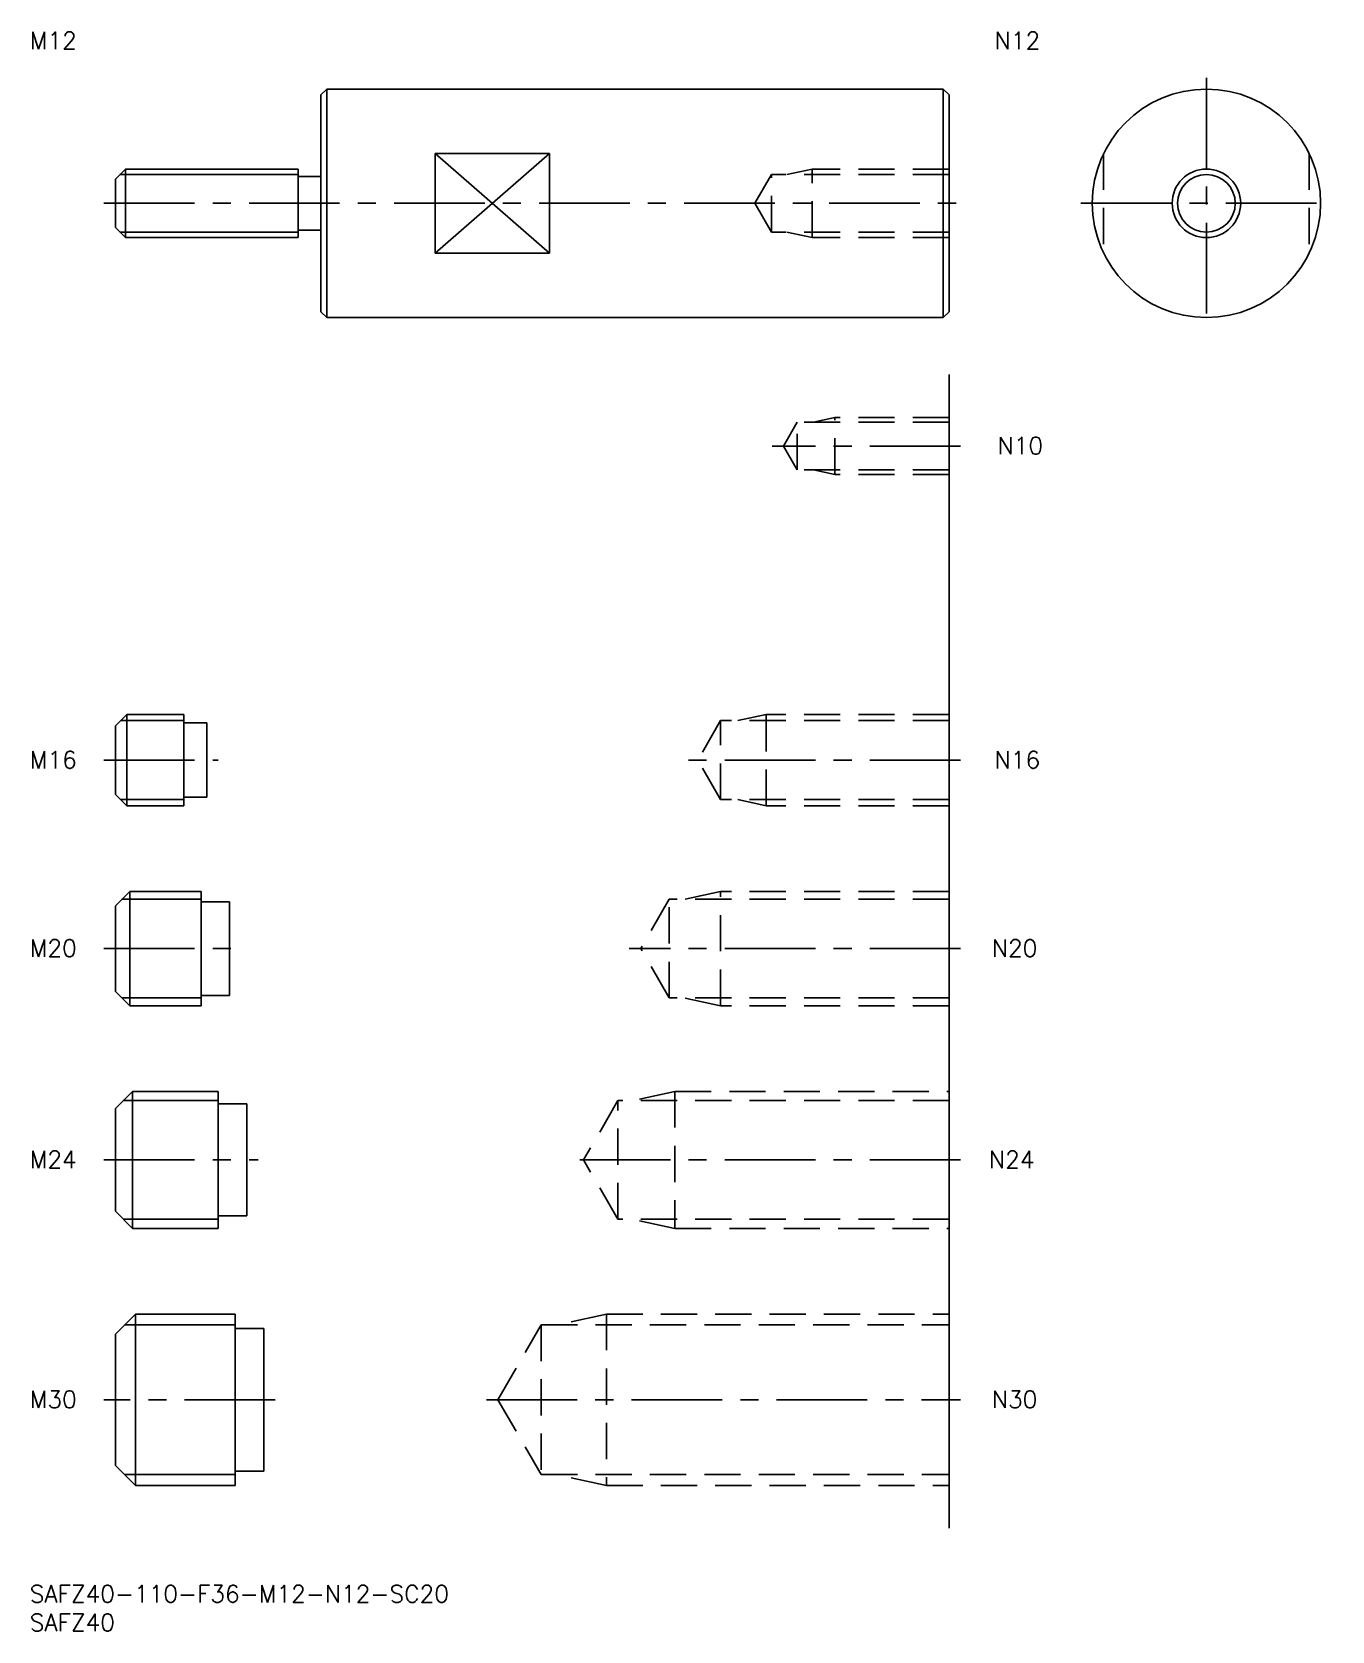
# Model space of a CAD drawing. Extents: x 0 to 228, y -8 to 272.
import ezdxf

# ---------------------------------------------------------------- set-up
doc = ezdxf.new("R2010")
doc.units = 0
doc.header["$LTSCALE"] = 0.5
doc.linetypes.add('CENTER', pattern=[50.8, 31.75, -6.35, 6.35, -6.35])
doc.linetypes.add('DASHED', pattern=[19.05, 12.7, -6.35])
for name, color, linetype in [('MSM_CENTER', 1, 'CENTER'), ('MSM_CONTINUOUS', 7, 'CONTINUOUS'), ('MSM_DASHED', 4, 'DASHED'), ('MSM_NARROW', 5, 'CONTINUOUS'), ('MSM_PART_NUMBER', 7, 'CONTINUOUS')]:
    doc.layers.add(name, color=color, linetype=linetype)
doc.styles.get("Standard").update_dxf_attribs({"font": 'txt.shx', "height": 1, "bigfont": 'bigfont.shx'})

# ---------------------------------------------------------------- blocks, each defined once
blk = doc.blocks.new('*U12')
at = {"layer": 'MSM_PART_NUMBER'}
blk.add_text('SAFZ40-110-F36-M12-N12-SC20', height=3, dxfattribs=at).set_placement((0, -3))
blk = doc.blocks.new('*U13')
at = {"layer": 'MSM_PART_NUMBER'}
blk.add_text('SAFZ40', height=3, dxfattribs=at).set_placement((0, -8))
blk = doc.blocks.new('*U14')
at = {"layer": 'MSM_PART_NUMBER'}
blk.add_text('N30', height=3, dxfattribs=at).set_placement((168.5, 31.06))
blk = doc.blocks.new('*U15')
at = {"layer": 'MSM_PART_NUMBER'}
blk.add_text('N24', height=3, dxfattribs=at).set_placement((168, 73.06))
blk = doc.blocks.new('*U16')
at = {"layer": 'MSM_PART_NUMBER'}
blk.add_text('N20', height=3, dxfattribs=at).set_placement((168.5, 110.06))
blk = doc.blocks.new('*U17')
at = {"layer": 'MSM_PART_NUMBER'}
blk.add_text('N16', height=3, dxfattribs=at).set_placement((169, 143.06))
blk = doc.blocks.new('*U18')
at = {"layer": 'MSM_PART_NUMBER'}
blk.add_text('N10', height=3, dxfattribs=at).set_placement((169.5, 198.06))
blk = doc.blocks.new('*U19')
at = {"layer": 'MSM_PART_NUMBER'}
blk.add_text('M30', height=3, dxfattribs=at).set_placement((0, 31.06))
blk = doc.blocks.new('*U20')
at = {"layer": 'MSM_PART_NUMBER'}
blk.add_text('M24', height=3, dxfattribs=at).set_placement((0, 73.06))
blk = doc.blocks.new('*U21')
at = {"layer": 'MSM_PART_NUMBER'}
blk.add_text('M20', height=3, dxfattribs=at).set_placement((0, 110.06))
blk = doc.blocks.new('*U22')
at = {"layer": 'MSM_PART_NUMBER'}
blk.add_text('M16', height=3, dxfattribs=at).set_placement((0, 143.06))
blk = doc.blocks.new('*U23')
at = {"layer": 'MSM_PART_NUMBER'}
blk.add_text('M12', height=3, dxfattribs=at).set_placement((0, 269))
blk = doc.blocks.new('*U24')
at = {"layer": 'MSM_PART_NUMBER'}
blk.add_text('N12', height=3, dxfattribs=at).set_placement((169, 269))

msp = doc.modelspace()

# ---------------------------------------------------------------- linework, layer by layer
at = {"layer": 'MSM_CENTER'}
for p, q in [((206.08, 264), (206.08, 220)), ((13, 242), (163, 242)), ((184.08, 242), (228.08, 242)), ((163, 199.5), (130, 199.5)), ((13, 144.5), (33, 144.5)), ((163, 144.5), (115, 144.5)), ((13, 111.5), (37, 111.5)), ((163, 111.5), (105, 111.5)), ((13, 74.5), (40, 74.5)), ((163, 74.5), (95, 74.5)), ((43, 32.5), (13, 32.5)), ((80, 32.5), (163, 32.5))]:
    msp.add_line(p, q, dxfattribs=at)
at = {"layer": 'MSM_CONTINUOUS'}
for p, q in [((52, 262), (51, 261)), ((51, 223), (51, 261)), ((52, 262), (160, 262)), ((52, 262), (52, 222)), ((160, 262), (161, 261)), ((160, 222), (160, 262)), ((161, 261), (161, 223)), ((91, 250.72), (71, 250.72)), ((71, 250.72), (71, 233.28)), ((91, 233.28), (91, 250.72)), ((16.75, 248), (15, 246.25)), ((47, 248), (16.75, 248)), ((16.75, 248), (16.75, 236)), ((47, 236), (47, 248)), ((47, 246.7), (51, 246.7)), ((15, 237.75), (15, 246.25)), ((16.75, 236), (15, 237.75)), ((47, 236), (16.75, 236)), ((47, 237.3), (51, 237.3)), ((91, 233.28), (71, 233.28)), ((51, 223), (52, 222)), ((52, 222), (160, 222)), ((160, 222), (161, 223)), ((161, 212), (161, 10)), ((17, 152.5), (15, 150.5)), ((27, 152.5), (17, 152.5)), ((17, 136.5), (17, 152.5)), ((27, 152.5), (27, 136.5)), ((15, 138.5), (15, 150.5)), ((27, 151), (31, 151)), ((31, 151), (31, 138)), ((17, 136.5), (15, 138.5)), ((27, 138), (31, 138)), ((27, 136.5), (17, 136.5)), ((17.5, 121.5), (15, 119)), ((30, 121.5), (17.5, 121.5)), ((17.5, 121.5), (17.5, 101.5)), ((30, 121.5), (30, 101.5)), ((15, 104), (15, 119)), ((30, 119.7), (35, 119.7)), ((35, 119.7), (35, 103.3)), ((17.5, 101.5), (15, 104)), ((30, 101.5), (17.5, 101.5)), ((30, 103.3), (35, 103.3)), ((18, 86.5), (15, 83.5)), ((33, 86.5), (18, 86.5)), ((18, 62.5), (18, 86.5)), ((33, 86.5), (33, 62.5)), ((33, 84.3), (38, 84.3)), ((38, 84.3), (38, 64.7)), ((15, 65.5), (15, 83.5)), ((18, 62.5), (15, 65.5)), ((33, 64.7), (38, 64.7)), ((33, 62.5), (18, 62.5)), ((18.5, 47.5), (15, 44)), ((18.5, 47.5), (36, 47.5)), ((18.5, 17.5), (18.5, 47.5)), ((36, 47.5), (36, 17.5)), ((41, 45), (36, 45)), ((41, 45), (41, 20)), ((15, 44), (15, 21)), ((18.5, 17.5), (15, 21)), ((41, 20), (36, 20)), ((18.5, 17.5), (36, 17.5))]:
    msp.add_line(p, q, dxfattribs=at)
for radius in [20, 5.05]:
    msp.add_circle((206.08, 242), radius, dxfattribs=at)
at = {"layer": 'MSM_DASHED'}
for p, q in [((188.08, 250.72), (188.08, 233.28)), ((224.08, 250.72), (224.08, 233.28)), ((129.92, 247.05), (127, 242)), ((129.92, 236.95), (129.92, 247.05)), ((161, 247.05), (129.92, 247.05)), ((137, 248), (132.62, 247.05)), ((137, 236), (137, 248)), ((161, 248), (137, 248)), ((129.92, 236.95), (127, 242)), ((161, 236.95), (129.92, 236.95)), ((137, 236), (132.62, 236.95)), ((161, 236), (137, 236)), ((141, 204.5), (137.25, 203.69)), ((141, 194.5), (141, 204.5)), ((161, 204.5), (141, 204.5)), ((134.42, 203.69), (132, 199.5)), ((134.42, 195.31), (134.42, 203.69)), ((161, 203.69), (134.42, 203.69)), ((134.42, 195.31), (132, 199.5)), ((161, 195.31), (134.42, 195.31)), ((141, 194.5), (137.25, 195.31)), ((161, 194.5), (141, 194.5)), ((120.99, 151.42), (117, 144.5)), ((120.99, 137.58), (120.99, 151.42)), ((161, 151.42), (120.99, 151.42)), ((129, 152.5), (124, 151.42)), ((129, 136.5), (129, 152.5)), ((161, 152.5), (129, 152.5)), ((120.99, 137.58), (117, 144.5)), ((161, 137.58), (120.99, 137.58)), ((129, 136.5), (124, 137.58)), ((161, 136.5), (129, 136.5)), ((121, 121.5), (114.75, 120.15)), ((161, 121.5), (121, 121.5)), ((121, 101.5), (121, 121.5)), ((111.99, 120.15), (107, 111.5)), ((161, 120.15), (111.99, 120.15)), ((111.99, 102.85), (111.99, 120.15)), ((111.99, 102.85), (107, 111.5)), ((161, 102.85), (111.99, 102.85)), ((121, 101.5), (114.75, 102.85)), ((161, 101.5), (121, 101.5)), ((102.99, 84.88), (97, 74.5)), ((102.99, 64.12), (102.99, 84.88)), ((161, 84.88), (102.99, 84.88)), ((113, 86.5), (105.5, 84.88)), ((113, 86.5), (161, 86.5)), ((113, 86.5), (113, 62.5)), ((102.99, 64.12), (97, 74.5)), ((161, 64.12), (102.99, 64.12)), ((113, 62.5), (105.5, 64.12)), ((113, 62.5), (161, 62.5)), ((82, 32.5), (89.57, 45.61)), ((89.57, 45.61), (161, 45.61)), ((89.57, 45.61), (89.57, 19.39)), ((101, 47.5), (92.25, 45.61)), ((101, 47.5), (161, 47.5)), ((101, 47.5), (101, 17.5)), ((82, 32.5), (89.57, 19.39)), ((89.57, 19.39), (161, 19.39)), ((101, 17.5), (92.25, 19.39)), ((101, 17.5), (161, 17.5))]:
    msp.add_line(p, q, dxfattribs=at)
at = {"layer": 'MSM_NARROW'}
for p, q in [((71, 250.72), (91, 233.28)), ((71, 233.28), (91, 250.72)), ((47, 247.05), (15.8, 247.05)), ((47, 236.95), (15.8, 236.95)), ((27, 151.42), (15.92, 151.42)), ((27, 137.58), (15.92, 137.58)), ((30, 120.15), (16.15, 120.15)), ((30, 102.85), (16.15, 102.85)), ((33, 84.88), (16.38, 84.88)), ((33, 64.12), (16.38, 64.12)), ((16.61, 45.61), (36, 45.61)), ((16.61, 19.39), (36, 19.39))]:
    msp.add_line(p, q, dxfattribs=at)
msp.add_circle((206.08, 242), 6, dxfattribs=at)

# ---------------------------------------------------------------- block references
at = {"layer": 'MSM_CONTINUOUS'}
for name in ['*U23', '*U24', '*U18', '*U22', '*U17', '*U21', '*U16', '*U20', '*U15', '*U19', '*U14', '*U12', '*U13']:
    msp.add_blockref(name, (0, 0), dxfattribs=at)

doc.saveas('drawing.dxf')
